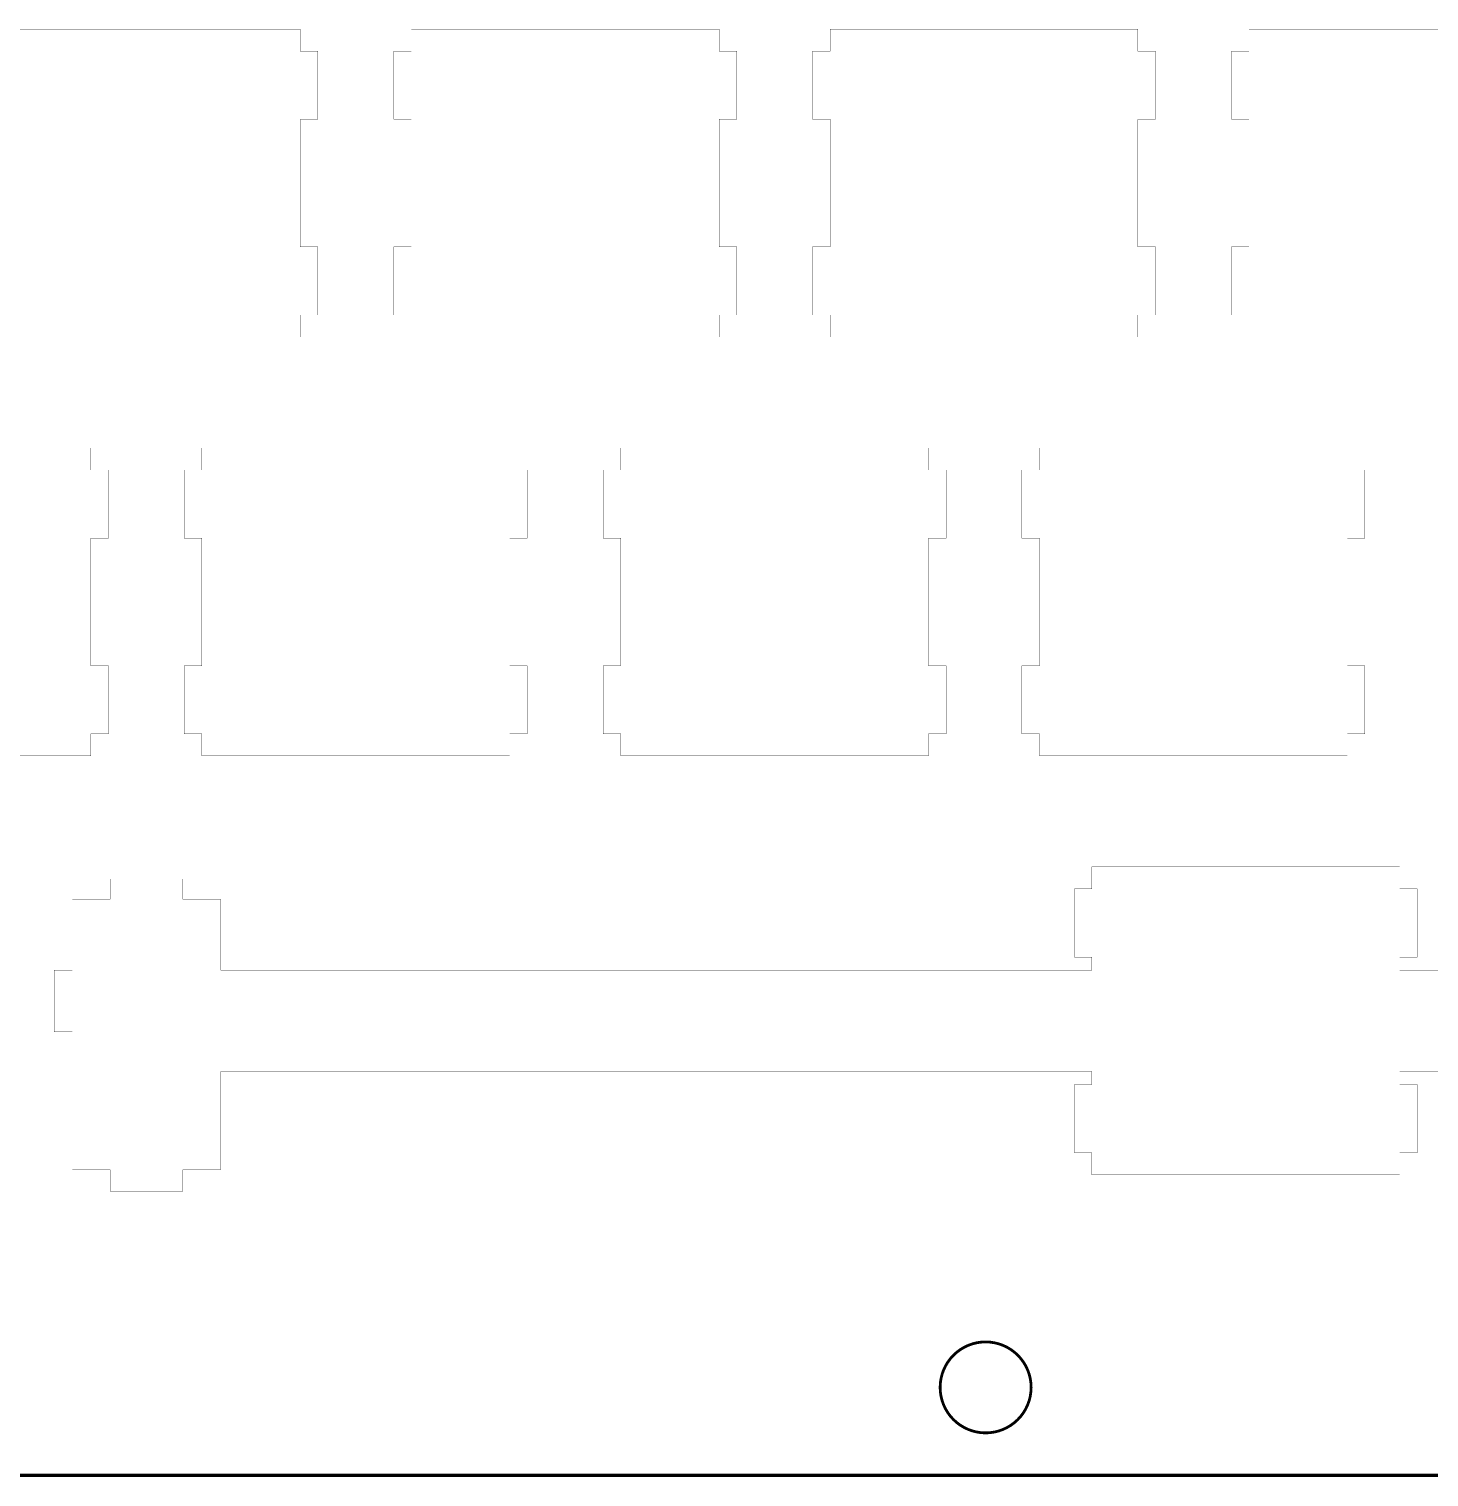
# Model space of a CAD drawing. Header units: millimetres. Extents: x 52 to 482, y 188 to 333.
# Drawn here: x 137.8 to 201.5, y 187.8 to 253.7 of the extents above; entities that cross this region are included whole.
import ezdxf

# ---------------------------------------------------------------- set-up
doc = ezdxf.new("R2010")
doc.units = ezdxf.units.MM
doc.layers.add('Mechanical1', color=6, linetype='Continuous')

msp = doc.modelspace()

# ---------------------------------------------------------------- linework, layer by layer
at = {"layer": 'Mechanical1'}
for points, const_width in [([(136.123, 253.667), (150.122, 253.667)], 0.0127), ([(150.122, 252.666), (150.122, 253.667)], 0.0127), ([(155.173, 253.667), (169.172, 253.667)], 0.0127), ([(155.173, 252.666), (155.173, 253.667)], 0.0127), ([(169.172, 252.666), (169.172, 253.667)], 0.0127), ([(174.223, 253.667), (188.222, 253.667)], 0.0127), ([(174.223, 252.666), (174.223, 253.667)], 0.0127), ([(188.222, 252.666), (188.222, 253.667)], 0.0127), ([(193.273, 253.667), (207.272, 253.667)], 0.0127), ([(193.273, 252.666), (193.273, 253.667)], 0.0127), ([(150.122, 252.666), (150.923, 252.666)], 0.0127), ([(150.923, 249.566), (150.923, 252.666)], 0.0127), ([(154.372, 252.666), (155.173, 252.666)], 0.0127), ([(154.372, 249.566), (154.372, 252.666)], 0.0127), ([(169.172, 252.666), (169.973, 252.666)], 0.0127), ([(169.973, 249.566), (169.973, 252.666)], 0.0127), ([(173.422, 249.566), (173.422, 252.666)], 0.0127), ([(173.422, 252.666), (174.223, 252.666)], 0.0127), ([(188.222, 252.666), (189.023, 252.666)], 0.0127), ([(189.023, 249.566), (189.023, 252.666)], 0.0127), ([(192.472, 252.666), (193.273, 252.666)], 0.0127), ([(192.472, 249.566), (192.472, 252.666)], 0.0127), ([(150.122, 249.566), (150.923, 249.566)], 0.0127), ([(150.122, 243.767), (150.122, 249.566)], 0.0127), ([(154.372, 249.566), (155.173, 249.566)], 0.0127), ([(155.173, 243.767), (155.173, 249.566)], 0.0127), ([(169.172, 243.767), (169.172, 249.566)], 0.0127), ([(169.172, 249.566), (169.973, 249.566)], 0.0127), ([(173.422, 249.566), (174.223, 249.566)], 0.0127), ([(174.223, 243.767), (174.223, 249.566)], 0.0127), ([(188.222, 249.566), (189.023, 249.566)], 0.0127), ([(188.222, 243.767), (188.222, 249.566)], 0.0127), ([(192.472, 249.566), (193.273, 249.566)], 0.0127), ([(193.273, 243.767), (193.273, 249.566)], 0.0127), ([(150.122, 243.767), (150.923, 243.767)], 0.0127), ([(150.923, 240.666), (150.923, 243.767)], 0.0127), ([(154.372, 243.767), (155.173, 243.767)], 0.0127), ([(154.372, 240.666), (154.372, 243.767)], 0.0127), ([(169.172, 243.767), (169.973, 243.767)], 0.0127), ([(169.973, 240.666), (169.973, 243.767)], 0.0127), ([(173.422, 240.666), (173.422, 243.767)], 0.0127), ([(173.422, 243.767), (174.223, 243.767)], 0.0127), ([(188.222, 243.767), (189.023, 243.767)], 0.0127), ([(189.023, 240.666), (189.023, 243.767)], 0.0127), ([(192.472, 243.767), (193.273, 243.767)], 0.0127), ([(192.472, 240.666), (192.472, 243.767)], 0.0127), ([(150.122, 240.666), (150.923, 240.666)], 0.0127), ([(150.122, 239.666), (150.122, 240.666)], 0.0127), ([(154.372, 240.666), (155.173, 240.666)], 0.0127), ([(155.173, 239.666), (155.173, 240.666)], 0.0127), ([(169.172, 239.666), (169.172, 240.666)], 0.0127), ([(169.172, 240.666), (169.973, 240.666)], 0.0127), ([(173.422, 240.666), (174.223, 240.666)], 0.0127), ([(174.223, 239.666), (174.223, 240.666)], 0.0127), ([(188.222, 240.666), (189.023, 240.666)], 0.0127), ([(188.222, 239.666), (188.222, 240.666)], 0.0127), ([(192.472, 240.666), (193.273, 240.666)], 0.0127), ([(193.273, 239.666), (193.273, 240.666)], 0.0127), ([(136.123, 239.666), (150.122, 239.666)], 0.0127), ([(155.173, 239.666), (169.172, 239.666)], 0.0127), ([(174.223, 239.666), (188.222, 239.666)], 0.0127), ([(193.273, 239.666), (207.272, 239.666)], 0.0127), ([(126.598, 234.617), (140.597, 234.617)], 0.0127), ([(140.597, 233.616), (140.597, 234.617)], 0.0127), ([(145.648, 234.617), (159.647, 234.617)], 0.0127), ([(145.648, 233.616), (145.648, 234.617)], 0.0127), ([(159.647, 233.616), (159.647, 234.617)], 0.0127), ([(164.698, 234.617), (178.697, 234.617)], 0.0127), ([(164.698, 233.616), (164.698, 234.617)], 0.0127), ([(178.697, 233.616), (178.697, 234.617)], 0.0127), ([(183.748, 234.617), (197.747, 234.617)], 0.0127), ([(183.748, 233.616), (183.748, 234.617)], 0.0127), ([(197.747, 233.616), (197.747, 234.617)], 0.0127), ([(140.597, 233.616), (141.398, 233.616)], 0.0127), ([(141.398, 230.516), (141.398, 233.616)], 0.0127), ([(144.847, 230.516), (144.847, 233.616)], 0.0127), ([(144.847, 233.616), (145.648, 233.616)], 0.0127), ([(159.647, 233.616), (160.448, 233.616)], 0.0127), ([(160.448, 230.516), (160.448, 233.616)], 0.0127), ([(163.897, 233.616), (164.698, 233.616)], 0.0127), ([(163.897, 230.516), (163.897, 233.616)], 0.0127), ([(178.697, 233.616), (179.498, 233.616)], 0.0127), ([(179.498, 230.516), (179.498, 233.616)], 0.0127), ([(182.947, 230.516), (182.947, 233.616)], 0.0127), ([(182.947, 233.616), (183.748, 233.616)], 0.0127), ([(197.747, 233.616), (198.548, 233.616)], 0.0127), ([(198.548, 230.516), (198.548, 233.616)], 0.0127), ([(140.597, 224.717), (140.597, 230.516)], 0.0127), ([(140.597, 230.516), (141.398, 230.516)], 0.0127), ([(144.847, 230.516), (145.648, 230.516)], 0.0127), ([(145.648, 224.717), (145.648, 230.516)], 0.0127), ([(159.647, 224.717), (159.647, 230.516)], 0.0127), ([(159.647, 230.516), (160.448, 230.516)], 0.0127), ([(163.897, 230.516), (164.698, 230.516)], 0.0127), ([(164.698, 224.717), (164.698, 230.516)], 0.0127), ([(178.697, 230.516), (179.498, 230.516)], 0.0127), ([(178.697, 224.717), (178.697, 230.516)], 0.0127), ([(182.947, 230.516), (183.748, 230.516)], 0.0127), ([(183.748, 224.717), (183.748, 230.516)], 0.0127), ([(197.747, 224.717), (197.747, 230.516)], 0.0127), ([(197.747, 230.516), (198.548, 230.516)], 0.0127), ([(140.597, 224.717), (141.398, 224.717)], 0.0127), ([(141.398, 221.616), (141.398, 224.717)], 0.0127), ([(144.847, 221.616), (144.847, 224.717)], 0.0127), ([(144.847, 224.717), (145.648, 224.717)], 0.0127), ([(159.647, 224.717), (160.448, 224.717)], 0.0127), ([(160.448, 221.616), (160.448, 224.717)], 0.0127), ([(163.897, 224.717), (164.698, 224.717)], 0.0127), ([(163.897, 221.616), (163.897, 224.717)], 0.0127), ([(178.697, 224.717), (179.498, 224.717)], 0.0127), ([(179.498, 221.616), (179.498, 224.717)], 0.0127), ([(182.947, 221.616), (182.947, 224.717)], 0.0127), ([(182.947, 224.717), (183.748, 224.717)], 0.0127), ([(197.747, 224.717), (198.548, 224.717)], 0.0127), ([(198.548, 221.616), (198.548, 224.717)], 0.0127), ([(140.597, 220.616), (140.597, 221.616)], 0.0127), ([(140.597, 221.616), (141.398, 221.616)], 0.0127), ([(144.847, 221.616), (145.648, 221.616)], 0.0127), ([(145.648, 220.616), (145.648, 221.616)], 0.0127), ([(159.647, 220.616), (159.647, 221.616)], 0.0127), ([(159.647, 221.616), (160.448, 221.616)], 0.0127), ([(163.897, 221.616), (164.698, 221.616)], 0.0127), ([(164.698, 220.616), (164.698, 221.616)], 0.0127), ([(178.697, 221.616), (179.498, 221.616)], 0.0127), ([(178.697, 220.616), (178.697, 221.616)], 0.0127), ([(182.947, 221.616), (183.748, 221.616)], 0.0127), ([(183.748, 220.616), (183.748, 221.616)], 0.0127), ([(197.747, 220.616), (197.747, 221.616)], 0.0127), ([(197.747, 221.616), (198.548, 221.616)], 0.0127), ([(126.598, 220.616), (140.597, 220.616)], 0.0127), ([(145.648, 220.616), (159.647, 220.616)], 0.0127), ([(164.698, 220.616), (178.697, 220.616)], 0.0127), ([(183.748, 220.616), (197.747, 220.616)], 0.0127), ([(186.129, 215.567), (200.128, 215.567)], 0.0127), ([(186.129, 214.566), (186.129, 215.567)], 0.0127), ([(200.128, 214.566), (200.128, 215.567)], 0.0127), ([(141.479, 215.017), (144.778, 215.017)], 0.0127), ([(141.479, 214.096), (141.479, 215.017)], 0.0127), ([(144.778, 214.096), (144.778, 215.017)], 0.0127), ([(139.754, 214.096), (141.479, 214.096)], 0.0127), ([(139.754, 210.866), (139.754, 214.096)], 0.0127), ([(144.778, 214.096), (146.503, 214.096)], 0.0127), ([(146.503, 210.866), (146.503, 214.096)], 0.0127), ([(185.328, 211.466), (185.328, 214.566)], 0.0127), ([(185.328, 214.566), (186.129, 214.566)], 0.0127), ([(200.128, 214.566), (200.929, 214.566)], 0.0127), ([(200.929, 211.466), (200.929, 214.566)], 0.0127), ([(185.328, 211.466), (186.129, 211.466)], 0.0127), ([(186.129, 210.866), (186.129, 211.466)], 0.0127), ([(200.128, 210.866), (200.128, 211.466)], 0.0127), ([(200.128, 211.466), (200.929, 211.466)], 0.0127), ([(138.928, 208.066), (138.928, 210.866)], 0.0127), ([(138.928, 210.866), (139.754, 210.866)], 0.0127), ([(146.503, 210.866), (186.129, 210.866)], 0.0127), ([(200.128, 210.866), (239.754, 210.866)], 0.0127), ([(138.928, 208.066), (139.754, 208.066)], 0.0127), ([(139.754, 201.796), (139.754, 208.066)], 0.0127), ([(146.503, 206.266), (186.129, 206.266)], 0.0127), ([(146.503, 201.796), (146.503, 206.266)], 0.0127), ([(186.129, 205.667), (186.129, 206.266)], 0.0127), ([(200.128, 206.266), (239.754, 206.266)], 0.0127), ([(200.128, 205.667), (200.128, 206.266)], 0.0127), ([(185.328, 202.566), (185.328, 205.667)], 0.0127), ([(185.328, 205.667), (186.129, 205.667)], 0.0127), ([(200.128, 205.667), (200.929, 205.667)], 0.0127), ([(200.929, 202.566), (200.929, 205.667)], 0.0127), ([(185.328, 202.566), (186.129, 202.566)], 0.0127), ([(186.129, 201.566), (186.129, 202.566)], 0.0127), ([(200.128, 201.566), (200.128, 202.566)], 0.0127), ([(200.128, 202.566), (200.929, 202.566)], 0.0127), ([(139.754, 201.796), (141.479, 201.796)], 0.0127), ([(141.479, 200.816), (141.479, 201.796)], 0.0127), ([(144.778, 201.796), (146.503, 201.796)], 0.0127), ([(144.778, 200.816), (144.778, 201.796)], 0.0127), ([(186.129, 201.566), (200.128, 201.566)], 0.0127), ([(141.479, 200.816), (144.778, 200.816)], 0.0127), ([(141.493, 200.827), (144.792, 200.827)], 0.0127), ([(54.93, 187.897), (479.364, 187.901)], 0.152)]:
    msp.add_lwpolyline(points, dxfattribs=dict(at, const_width=const_width))
for points, const_width in [([(150.119, 253.667, 1), (150.125, 253.667, 1)], 0.00635), ([(150.119, 253.667, 1), (150.125, 253.667, 1)], 0.00635), ([(155.17, 253.667, 1), (155.176, 253.667, 1)], 0.00635), ([(155.17, 253.667, 1), (155.176, 253.667, 1)], 0.00635), ([(169.169, 253.667, 1), (169.175, 253.667, 1)], 0.00635), ([(169.169, 253.667, 1), (169.175, 253.667, 1)], 0.00635), ([(174.22, 253.667, 1), (174.226, 253.667, 1)], 0.00635), ([(174.22, 253.667, 1), (174.226, 253.667, 1)], 0.00635), ([(188.219, 253.667, 1), (188.225, 253.667, 1)], 0.00635), ([(188.219, 253.667, 1), (188.225, 253.667, 1)], 0.00635), ([(193.27, 253.667, 1), (193.276, 253.667, 1)], 0.00635), ([(193.27, 253.667, 1), (193.276, 253.667, 1)], 0.00635), ([(150.119, 252.666, 1), (150.125, 252.666, 1)], 0.00635), ([(150.119, 252.666, 1), (150.125, 252.666, 1)], 0.00635), ([(150.92, 252.666, 1), (150.926, 252.666, 1)], 0.00635), ([(150.92, 252.666, 1), (150.926, 252.666, 1)], 0.00635), ([(154.369, 252.666, 1), (154.375, 252.666, 1)], 0.00635), ([(154.369, 252.666, 1), (154.375, 252.666, 1)], 0.00635), ([(155.17, 252.666, 1), (155.176, 252.666, 1)], 0.00635), ([(155.17, 252.666, 1), (155.176, 252.666, 1)], 0.00635), ([(169.169, 252.666, 1), (169.175, 252.666, 1)], 0.00635), ([(169.169, 252.666, 1), (169.175, 252.666, 1)], 0.00635), ([(169.97, 252.666, 1), (169.976, 252.666, 1)], 0.00635), ([(169.97, 252.666, 1), (169.976, 252.666, 1)], 0.00635), ([(173.419, 252.666, 1), (173.425, 252.666, 1)], 0.00635), ([(173.419, 252.666, 1), (173.425, 252.666, 1)], 0.00635), ([(174.22, 252.666, 1), (174.226, 252.666, 1)], 0.00635), ([(174.22, 252.666, 1), (174.226, 252.666, 1)], 0.00635), ([(188.219, 252.666, 1), (188.225, 252.666, 1)], 0.00635), ([(188.219, 252.666, 1), (188.225, 252.666, 1)], 0.00635), ([(189.02, 252.666, 1), (189.026, 252.666, 1)], 0.00635), ([(189.02, 252.666, 1), (189.026, 252.666, 1)], 0.00635), ([(192.469, 252.666, 1), (192.475, 252.666, 1)], 0.00635), ([(192.469, 252.666, 1), (192.475, 252.666, 1)], 0.00635), ([(193.27, 252.666, 1), (193.276, 252.666, 1)], 0.00635), ([(193.27, 252.666, 1), (193.276, 252.666, 1)], 0.00635), ([(150.119, 249.566, 1), (150.125, 249.566, 1)], 0.00635), ([(150.119, 249.566, 1), (150.125, 249.566, 1)], 0.00635), ([(150.92, 249.566, 1), (150.926, 249.566, 1)], 0.00635), ([(150.92, 249.566, 1), (150.926, 249.566, 1)], 0.00635), ([(154.369, 249.566, 1), (154.375, 249.566, 1)], 0.00635), ([(154.369, 249.566, 1), (154.375, 249.566, 1)], 0.00635), ([(155.17, 249.566, 1), (155.176, 249.566, 1)], 0.00635), ([(155.17, 249.566, 1), (155.176, 249.566, 1)], 0.00635), ([(169.169, 249.566, 1), (169.175, 249.566, 1)], 0.00635), ([(169.169, 249.566, 1), (169.175, 249.566, 1)], 0.00635), ([(169.97, 249.566, 1), (169.976, 249.566, 1)], 0.00635), ([(169.97, 249.566, 1), (169.976, 249.566, 1)], 0.00635), ([(173.419, 249.566, 1), (173.425, 249.566, 1)], 0.00635), ([(173.419, 249.566, 1), (173.425, 249.566, 1)], 0.00635), ([(174.22, 249.566, 1), (174.226, 249.566, 1)], 0.00635), ([(174.22, 249.566, 1), (174.226, 249.566, 1)], 0.00635), ([(188.219, 249.566, 1), (188.225, 249.566, 1)], 0.00635), ([(188.219, 249.566, 1), (188.225, 249.566, 1)], 0.00635), ([(189.02, 249.566, 1), (189.026, 249.566, 1)], 0.00635), ([(189.02, 249.566, 1), (189.026, 249.566, 1)], 0.00635), ([(192.469, 249.566, 1), (192.475, 249.566, 1)], 0.00635), ([(192.469, 249.566, 1), (192.475, 249.566, 1)], 0.00635), ([(193.27, 249.566, 1), (193.276, 249.566, 1)], 0.00635), ([(193.27, 249.566, 1), (193.276, 249.566, 1)], 0.00635), ([(150.119, 243.767, 1), (150.125, 243.767, 1)], 0.00635), ([(150.119, 243.767, 1), (150.125, 243.767, 1)], 0.00635), ([(150.92, 243.767, 1), (150.926, 243.767, 1)], 0.00635), ([(150.92, 243.767, 1), (150.926, 243.767, 1)], 0.00635), ([(154.369, 243.767, 1), (154.375, 243.767, 1)], 0.00635), ([(154.369, 243.767, 1), (154.375, 243.767, 1)], 0.00635), ([(155.17, 243.767, 1), (155.176, 243.767, 1)], 0.00635), ([(155.17, 243.767, 1), (155.176, 243.767, 1)], 0.00635), ([(169.169, 243.767, 1), (169.175, 243.767, 1)], 0.00635), ([(169.169, 243.767, 1), (169.175, 243.767, 1)], 0.00635), ([(169.97, 243.767, 1), (169.976, 243.767, 1)], 0.00635), ([(169.97, 243.767, 1), (169.976, 243.767, 1)], 0.00635), ([(173.419, 243.767, 1), (173.425, 243.767, 1)], 0.00635), ([(173.419, 243.767, 1), (173.425, 243.767, 1)], 0.00635), ([(174.22, 243.767, 1), (174.226, 243.767, 1)], 0.00635), ([(174.22, 243.767, 1), (174.226, 243.767, 1)], 0.00635), ([(188.219, 243.767, 1), (188.225, 243.767, 1)], 0.00635), ([(188.219, 243.767, 1), (188.225, 243.767, 1)], 0.00635), ([(189.02, 243.767, 1), (189.026, 243.767, 1)], 0.00635), ([(189.02, 243.767, 1), (189.026, 243.767, 1)], 0.00635), ([(192.469, 243.767, 1), (192.475, 243.767, 1)], 0.00635), ([(192.469, 243.767, 1), (192.475, 243.767, 1)], 0.00635), ([(193.27, 243.767, 1), (193.276, 243.767, 1)], 0.00635), ([(193.27, 243.767, 1), (193.276, 243.767, 1)], 0.00635), ([(150.119, 240.666, 1), (150.125, 240.666, 1)], 0.00635), ([(150.119, 240.666, 1), (150.125, 240.666, 1)], 0.00635), ([(150.92, 240.666, 1), (150.926, 240.666, 1)], 0.00635), ([(150.92, 240.666, 1), (150.926, 240.666, 1)], 0.00635), ([(154.369, 240.666, 1), (154.375, 240.666, 1)], 0.00635), ([(154.369, 240.666, 1), (154.375, 240.666, 1)], 0.00635), ([(155.17, 240.666, 1), (155.176, 240.666, 1)], 0.00635), ([(155.17, 240.666, 1), (155.176, 240.666, 1)], 0.00635), ([(169.169, 240.666, 1), (169.175, 240.666, 1)], 0.00635), ([(169.169, 240.666, 1), (169.175, 240.666, 1)], 0.00635), ([(169.97, 240.666, 1), (169.976, 240.666, 1)], 0.00635), ([(169.97, 240.666, 1), (169.976, 240.666, 1)], 0.00635), ([(173.419, 240.666, 1), (173.425, 240.666, 1)], 0.00635), ([(173.419, 240.666, 1), (173.425, 240.666, 1)], 0.00635), ([(174.22, 240.666, 1), (174.226, 240.666, 1)], 0.00635), ([(174.22, 240.666, 1), (174.226, 240.666, 1)], 0.00635), ([(188.219, 240.666, 1), (188.225, 240.666, 1)], 0.00635), ([(188.219, 240.666, 1), (188.225, 240.666, 1)], 0.00635), ([(189.02, 240.666, 1), (189.026, 240.666, 1)], 0.00635), ([(189.02, 240.666, 1), (189.026, 240.666, 1)], 0.00635), ([(192.469, 240.666, 1), (192.475, 240.666, 1)], 0.00635), ([(192.469, 240.666, 1), (192.475, 240.666, 1)], 0.00635), ([(193.27, 240.666, 1), (193.276, 240.666, 1)], 0.00635), ([(193.27, 240.666, 1), (193.276, 240.666, 1)], 0.00635), ([(150.119, 239.666, 1), (150.125, 239.666, 1)], 0.00635), ([(150.119, 239.666, 1), (150.125, 239.666, 1)], 0.00635), ([(155.17, 239.666, 1), (155.176, 239.666, 1)], 0.00635), ([(155.17, 239.666, 1), (155.176, 239.666, 1)], 0.00635), ([(169.169, 239.666, 1), (169.175, 239.666, 1)], 0.00635), ([(169.169, 239.666, 1), (169.175, 239.666, 1)], 0.00635), ([(174.22, 239.666, 1), (174.226, 239.666, 1)], 0.00635), ([(174.22, 239.666, 1), (174.226, 239.666, 1)], 0.00635), ([(188.219, 239.666, 1), (188.225, 239.666, 1)], 0.00635), ([(188.219, 239.666, 1), (188.225, 239.666, 1)], 0.00635), ([(193.27, 239.666, 1), (193.276, 239.666, 1)], 0.00635), ([(193.27, 239.666, 1), (193.276, 239.666, 1)], 0.00635), ([(140.594, 234.617, 1), (140.601, 234.617, 1)], 0.00635), ([(140.594, 234.617, 1), (140.601, 234.617, 1)], 0.00635), ([(145.645, 234.617, 1), (145.651, 234.617, 1)], 0.00635), ([(145.645, 234.617, 1), (145.651, 234.617, 1)], 0.00635), ([(159.644, 234.617, 1), (159.65, 234.617, 1)], 0.00635), ([(159.644, 234.617, 1), (159.65, 234.617, 1)], 0.00635), ([(164.695, 234.617, 1), (164.701, 234.617, 1)], 0.00635), ([(164.695, 234.617, 1), (164.701, 234.617, 1)], 0.00635), ([(178.694, 234.617, 1), (178.7, 234.617, 1)], 0.00635), ([(178.694, 234.617, 1), (178.7, 234.617, 1)], 0.00635), ([(183.745, 234.617, 1), (183.751, 234.617, 1)], 0.00635), ([(183.745, 234.617, 1), (183.751, 234.617, 1)], 0.00635), ([(197.744, 234.617, 1), (197.75, 234.617, 1)], 0.00635), ([(197.744, 234.617, 1), (197.75, 234.617, 1)], 0.00635), ([(140.594, 233.616, 1), (140.601, 233.616, 1)], 0.00635), ([(140.594, 233.616, 1), (140.601, 233.616, 1)], 0.00635), ([(141.395, 233.616, 1), (141.401, 233.616, 1)], 0.00635), ([(141.395, 233.616, 1), (141.401, 233.616, 1)], 0.00635), ([(144.844, 233.616, 1), (144.85, 233.616, 1)], 0.00635), ([(144.844, 233.616, 1), (144.85, 233.616, 1)], 0.00635), ([(145.645, 233.616, 1), (145.651, 233.616, 1)], 0.00635), ([(145.645, 233.616, 1), (145.651, 233.616, 1)], 0.00635), ([(159.644, 233.616, 1), (159.65, 233.616, 1)], 0.00635), ([(159.644, 233.616, 1), (159.65, 233.616, 1)], 0.00635), ([(160.445, 233.616, 1), (160.451, 233.616, 1)], 0.00635), ([(160.445, 233.616, 1), (160.451, 233.616, 1)], 0.00635), ([(163.894, 233.616, 1), (163.9, 233.616, 1)], 0.00635), ([(163.894, 233.616, 1), (163.9, 233.616, 1)], 0.00635), ([(164.695, 233.616, 1), (164.701, 233.616, 1)], 0.00635), ([(164.695, 233.616, 1), (164.701, 233.616, 1)], 0.00635), ([(178.694, 233.616, 1), (178.7, 233.616, 1)], 0.00635), ([(178.694, 233.616, 1), (178.7, 233.616, 1)], 0.00635), ([(179.495, 233.616, 1), (179.501, 233.616, 1)], 0.00635), ([(179.495, 233.616, 1), (179.501, 233.616, 1)], 0.00635), ([(182.944, 233.616, 1), (182.95, 233.616, 1)], 0.00635), ([(182.944, 233.616, 1), (182.95, 233.616, 1)], 0.00635), ([(183.745, 233.616, 1), (183.751, 233.616, 1)], 0.00635), ([(183.745, 233.616, 1), (183.751, 233.616, 1)], 0.00635), ([(197.744, 233.616, 1), (197.75, 233.616, 1)], 0.00635), ([(197.744, 233.616, 1), (197.75, 233.616, 1)], 0.00635), ([(198.545, 233.616, 1), (198.551, 233.616, 1)], 0.00635), ([(198.545, 233.616, 1), (198.551, 233.616, 1)], 0.00635), ([(140.594, 230.516, 1), (140.601, 230.516, 1)], 0.00635), ([(140.594, 230.516, 1), (140.601, 230.516, 1)], 0.00635), ([(141.395, 230.516, 1), (141.401, 230.516, 1)], 0.00635), ([(141.395, 230.516, 1), (141.401, 230.516, 1)], 0.00635), ([(144.844, 230.516, 1), (144.85, 230.516, 1)], 0.00635), ([(144.844, 230.516, 1), (144.85, 230.516, 1)], 0.00635), ([(145.645, 230.516, 1), (145.651, 230.516, 1)], 0.00635), ([(145.645, 230.516, 1), (145.651, 230.516, 1)], 0.00635), ([(159.644, 230.516, 1), (159.65, 230.516, 1)], 0.00635), ([(159.644, 230.516, 1), (159.65, 230.516, 1)], 0.00635), ([(160.445, 230.516, 1), (160.451, 230.516, 1)], 0.00635), ([(160.445, 230.516, 1), (160.451, 230.516, 1)], 0.00635), ([(163.894, 230.516, 1), (163.9, 230.516, 1)], 0.00635), ([(163.894, 230.516, 1), (163.9, 230.516, 1)], 0.00635), ([(164.695, 230.516, 1), (164.701, 230.516, 1)], 0.00635), ([(164.695, 230.516, 1), (164.701, 230.516, 1)], 0.00635), ([(178.694, 230.516, 1), (178.7, 230.516, 1)], 0.00635), ([(178.694, 230.516, 1), (178.7, 230.516, 1)], 0.00635), ([(179.495, 230.516, 1), (179.501, 230.516, 1)], 0.00635), ([(179.495, 230.516, 1), (179.501, 230.516, 1)], 0.00635), ([(182.944, 230.516, 1), (182.95, 230.516, 1)], 0.00635), ([(182.944, 230.516, 1), (182.95, 230.516, 1)], 0.00635), ([(183.745, 230.516, 1), (183.751, 230.516, 1)], 0.00635), ([(183.745, 230.516, 1), (183.751, 230.516, 1)], 0.00635), ([(197.744, 230.516, 1), (197.75, 230.516, 1)], 0.00635), ([(197.744, 230.516, 1), (197.75, 230.516, 1)], 0.00635), ([(198.545, 230.516, 1), (198.551, 230.516, 1)], 0.00635), ([(198.545, 230.516, 1), (198.551, 230.516, 1)], 0.00635), ([(140.594, 224.717, 1), (140.601, 224.717, 1)], 0.00635), ([(140.594, 224.717, 1), (140.601, 224.717, 1)], 0.00635), ([(141.395, 224.717, 1), (141.401, 224.717, 1)], 0.00635), ([(141.395, 224.717, 1), (141.401, 224.717, 1)], 0.00635), ([(144.844, 224.717, 1), (144.85, 224.717, 1)], 0.00635), ([(144.844, 224.717, 1), (144.85, 224.717, 1)], 0.00635), ([(145.645, 224.717, 1), (145.651, 224.717, 1)], 0.00635), ([(145.645, 224.717, 1), (145.651, 224.717, 1)], 0.00635), ([(159.644, 224.717, 1), (159.65, 224.717, 1)], 0.00635), ([(159.644, 224.717, 1), (159.65, 224.717, 1)], 0.00635), ([(160.445, 224.717, 1), (160.451, 224.717, 1)], 0.00635), ([(160.445, 224.717, 1), (160.451, 224.717, 1)], 0.00635), ([(163.894, 224.717, 1), (163.9, 224.717, 1)], 0.00635), ([(163.894, 224.717, 1), (163.9, 224.717, 1)], 0.00635), ([(164.695, 224.717, 1), (164.701, 224.717, 1)], 0.00635), ([(164.695, 224.717, 1), (164.701, 224.717, 1)], 0.00635), ([(178.694, 224.717, 1), (178.7, 224.717, 1)], 0.00635), ([(178.694, 224.717, 1), (178.7, 224.717, 1)], 0.00635), ([(179.495, 224.717, 1), (179.501, 224.717, 1)], 0.00635), ([(179.495, 224.717, 1), (179.501, 224.717, 1)], 0.00635), ([(182.944, 224.717, 1), (182.95, 224.717, 1)], 0.00635), ([(182.944, 224.717, 1), (182.95, 224.717, 1)], 0.00635), ([(183.745, 224.717, 1), (183.751, 224.717, 1)], 0.00635), ([(183.745, 224.717, 1), (183.751, 224.717, 1)], 0.00635), ([(197.744, 224.717, 1), (197.75, 224.717, 1)], 0.00635), ([(197.744, 224.717, 1), (197.75, 224.717, 1)], 0.00635), ([(198.545, 224.717, 1), (198.551, 224.717, 1)], 0.00635), ([(198.545, 224.717, 1), (198.551, 224.717, 1)], 0.00635), ([(140.594, 221.616, 1), (140.601, 221.616, 1)], 0.00635), ([(140.594, 221.616, 1), (140.601, 221.616, 1)], 0.00635), ([(141.395, 221.616, 1), (141.401, 221.616, 1)], 0.00635), ([(141.395, 221.616, 1), (141.401, 221.616, 1)], 0.00635), ([(144.844, 221.616, 1), (144.85, 221.616, 1)], 0.00635), ([(144.844, 221.616, 1), (144.85, 221.616, 1)], 0.00635), ([(145.645, 221.616, 1), (145.651, 221.616, 1)], 0.00635), ([(145.645, 221.616, 1), (145.651, 221.616, 1)], 0.00635), ([(159.644, 221.616, 1), (159.65, 221.616, 1)], 0.00635), ([(159.644, 221.616, 1), (159.65, 221.616, 1)], 0.00635), ([(160.445, 221.616, 1), (160.451, 221.616, 1)], 0.00635), ([(160.445, 221.616, 1), (160.451, 221.616, 1)], 0.00635), ([(163.894, 221.616, 1), (163.9, 221.616, 1)], 0.00635), ([(163.894, 221.616, 1), (163.9, 221.616, 1)], 0.00635), ([(164.695, 221.616, 1), (164.701, 221.616, 1)], 0.00635), ([(164.695, 221.616, 1), (164.701, 221.616, 1)], 0.00635), ([(178.694, 221.616, 1), (178.7, 221.616, 1)], 0.00635), ([(178.694, 221.616, 1), (178.7, 221.616, 1)], 0.00635), ([(179.495, 221.616, 1), (179.501, 221.616, 1)], 0.00635), ([(179.495, 221.616, 1), (179.501, 221.616, 1)], 0.00635), ([(182.944, 221.616, 1), (182.95, 221.616, 1)], 0.00635), ([(182.944, 221.616, 1), (182.95, 221.616, 1)], 0.00635), ([(183.745, 221.616, 1), (183.751, 221.616, 1)], 0.00635), ([(183.745, 221.616, 1), (183.751, 221.616, 1)], 0.00635), ([(197.744, 221.616, 1), (197.75, 221.616, 1)], 0.00635), ([(197.744, 221.616, 1), (197.75, 221.616, 1)], 0.00635), ([(198.545, 221.616, 1), (198.551, 221.616, 1)], 0.00635), ([(198.545, 221.616, 1), (198.551, 221.616, 1)], 0.00635), ([(140.594, 220.616, 1), (140.601, 220.616, 1)], 0.00635), ([(140.594, 220.616, 1), (140.601, 220.616, 1)], 0.00635), ([(145.645, 220.616, 1), (145.651, 220.616, 1)], 0.00635), ([(145.645, 220.616, 1), (145.651, 220.616, 1)], 0.00635), ([(159.644, 220.616, 1), (159.65, 220.616, 1)], 0.00635), ([(159.644, 220.616, 1), (159.65, 220.616, 1)], 0.00635), ([(164.695, 220.616, 1), (164.701, 220.616, 1)], 0.00635), ([(164.695, 220.616, 1), (164.701, 220.616, 1)], 0.00635), ([(178.694, 220.616, 1), (178.7, 220.616, 1)], 0.00635), ([(178.694, 220.616, 1), (178.7, 220.616, 1)], 0.00635), ([(183.745, 220.616, 1), (183.751, 220.616, 1)], 0.00635), ([(183.745, 220.616, 1), (183.751, 220.616, 1)], 0.00635), ([(197.744, 220.616, 1), (197.75, 220.616, 1)], 0.00635), ([(197.744, 220.616, 1), (197.75, 220.616, 1)], 0.00635), ([(186.126, 215.567, 1), (186.132, 215.567, 1)], 0.00635), ([(186.126, 215.567, 1), (186.132, 215.567, 1)], 0.00635), ([(200.125, 215.567, 1), (200.131, 215.567, 1)], 0.00635), ([(200.125, 215.567, 1), (200.131, 215.567, 1)], 0.00635), ([(141.476, 215.017, 1), (141.482, 215.017, 1)], 0.00635), ([(141.476, 215.017, 1), (141.482, 215.017, 1)], 0.00635), ([(144.775, 215.017, 1), (144.781, 215.017, 1)], 0.00635), ([(144.775, 215.017, 1), (144.781, 215.017, 1)], 0.00635), ([(139.751, 214.096, 1), (139.757, 214.096, 1)], 0.00635), ([(139.751, 214.096, 1), (139.757, 214.096, 1)], 0.00635), ([(141.476, 214.096, 1), (141.482, 214.096, 1)], 0.00635), ([(141.476, 214.096, 1), (141.482, 214.096, 1)], 0.00635), ([(144.775, 214.096, 1), (144.781, 214.096, 1)], 0.00635), ([(144.775, 214.096, 1), (144.781, 214.096, 1)], 0.00635), ([(146.5, 214.096, 1), (146.506, 214.096, 1)], 0.00635), ([(146.5, 214.096, 1), (146.506, 214.096, 1)], 0.00635), ([(185.325, 214.566, 1), (185.331, 214.566, 1)], 0.00635), ([(185.325, 214.566, 1), (185.331, 214.566, 1)], 0.00635), ([(186.126, 214.566, 1), (186.132, 214.566, 1)], 0.00635), ([(186.126, 214.566, 1), (186.132, 214.566, 1)], 0.00635), ([(200.125, 214.566, 1), (200.131, 214.566, 1)], 0.00635), ([(200.125, 214.566, 1), (200.131, 214.566, 1)], 0.00635), ([(200.926, 214.566, 1), (200.932, 214.566, 1)], 0.00635), ([(200.926, 214.566, 1), (200.932, 214.566, 1)], 0.00635), ([(185.325, 211.466, 1), (185.331, 211.466, 1)], 0.00635), ([(185.325, 211.466, 1), (185.331, 211.466, 1)], 0.00635), ([(186.126, 211.466, 1), (186.132, 211.466, 1)], 0.00635), ([(186.126, 211.466, 1), (186.132, 211.466, 1)], 0.00635), ([(200.125, 211.466, 1), (200.131, 211.466, 1)], 0.00635), ([(200.125, 211.466, 1), (200.131, 211.466, 1)], 0.00635), ([(200.926, 211.466, 1), (200.932, 211.466, 1)], 0.00635), ([(200.926, 211.466, 1), (200.932, 211.466, 1)], 0.00635), ([(138.925, 210.866, 1), (138.932, 210.866, 1)], 0.00635), ([(138.925, 210.866, 1), (138.932, 210.866, 1)], 0.00635), ([(139.751, 210.866, 1), (139.757, 210.866, 1)], 0.00635), ([(139.751, 210.866, 1), (139.757, 210.866, 1)], 0.00635), ([(146.5, 210.866, 1), (146.506, 210.866, 1)], 0.00635), ([(146.5, 210.866, 1), (146.506, 210.866, 1)], 0.00635), ([(186.126, 210.866, 1), (186.132, 210.866, 1)], 0.00635), ([(186.126, 210.866, 1), (186.132, 210.866, 1)], 0.00635), ([(200.125, 210.866, 1), (200.131, 210.866, 1)], 0.00635), ([(200.125, 210.866, 1), (200.131, 210.866, 1)], 0.00635), ([(138.925, 208.066, 1), (138.932, 208.066, 1)], 0.00635), ([(138.925, 208.066, 1), (138.932, 208.066, 1)], 0.00635), ([(139.751, 208.066, 1), (139.757, 208.066, 1)], 0.00635), ([(139.751, 208.066, 1), (139.757, 208.066, 1)], 0.00635), ([(146.5, 206.266, 1), (146.506, 206.266, 1)], 0.00635), ([(146.5, 206.266, 1), (146.506, 206.266, 1)], 0.00635), ([(186.126, 206.266, 1), (186.132, 206.266, 1)], 0.00635), ([(186.126, 206.266, 1), (186.132, 206.266, 1)], 0.00635), ([(200.125, 206.266, 1), (200.131, 206.266, 1)], 0.00635), ([(200.125, 206.266, 1), (200.131, 206.266, 1)], 0.00635), ([(185.325, 205.667, 1), (185.331, 205.667, 1)], 0.00635), ([(185.325, 205.667, 1), (185.331, 205.667, 1)], 0.00635), ([(186.126, 205.667, 1), (186.132, 205.667, 1)], 0.00635), ([(186.126, 205.667, 1), (186.132, 205.667, 1)], 0.00635), ([(200.125, 205.667, 1), (200.131, 205.667, 1)], 0.00635), ([(200.125, 205.667, 1), (200.131, 205.667, 1)], 0.00635), ([(200.926, 205.667, 1), (200.932, 205.667, 1)], 0.00635), ([(200.926, 205.667, 1), (200.932, 205.667, 1)], 0.00635), ([(185.325, 202.566, 1), (185.331, 202.566, 1)], 0.00635), ([(185.325, 202.566, 1), (185.331, 202.566, 1)], 0.00635), ([(186.126, 202.566, 1), (186.132, 202.566, 1)], 0.00635), ([(186.126, 202.566, 1), (186.132, 202.566, 1)], 0.00635), ([(200.125, 202.566, 1), (200.131, 202.566, 1)], 0.00635), ([(200.125, 202.566, 1), (200.131, 202.566, 1)], 0.00635), ([(200.926, 202.566, 1), (200.932, 202.566, 1)], 0.00635), ([(200.926, 202.566, 1), (200.932, 202.566, 1)], 0.00635), ([(139.751, 201.796, 1), (139.757, 201.796, 1)], 0.00635), ([(139.751, 201.796, 1), (139.757, 201.796, 1)], 0.00635), ([(141.476, 201.796, 1), (141.482, 201.796, 1)], 0.00635), ([(141.476, 201.796, 1), (141.482, 201.796, 1)], 0.00635), ([(144.775, 201.796, 1), (144.781, 201.796, 1)], 0.00635), ([(144.775, 201.796, 1), (144.781, 201.796, 1)], 0.00635), ([(146.5, 201.796, 1), (146.506, 201.796, 1)], 0.00635), ([(146.5, 201.796, 1), (146.506, 201.796, 1)], 0.00635), ([(186.126, 201.566, 1), (186.132, 201.566, 1)], 0.00635), ([(186.126, 201.566, 1), (186.132, 201.566, 1)], 0.00635), ([(200.125, 201.566, 1), (200.131, 201.566, 1)], 0.00635), ([(200.125, 201.566, 1), (200.131, 201.566, 1)], 0.00635), ([(141.476, 200.816, 1), (141.482, 200.816, 1)], 0.00635), ([(141.476, 200.816, 1), (141.482, 200.816, 1)], 0.00635), ([(141.49, 200.827, 1), (141.496, 200.827, 1)], 0.00635), ([(144.775, 200.816, 1), (144.781, 200.816, 1)], 0.00635), ([(144.775, 200.816, 1), (144.781, 200.816, 1)], 0.00635), ([(144.789, 200.827, 1), (144.795, 200.827, 1)], 0.00635), ([(183.364, 191.897, 1), (179.226, 191.897, 1)], 0.127), ([(179.194, 191.897, 1), (179.257, 191.897, 1)], 0.0635), ([(183.333, 191.897, 1), (183.396, 191.897, 1)], 0.0635)]:
    msp.add_lwpolyline(points, format="xyb", close=True, dxfattribs=dict(at, const_width=const_width))

doc.saveas('drawing.dxf')
